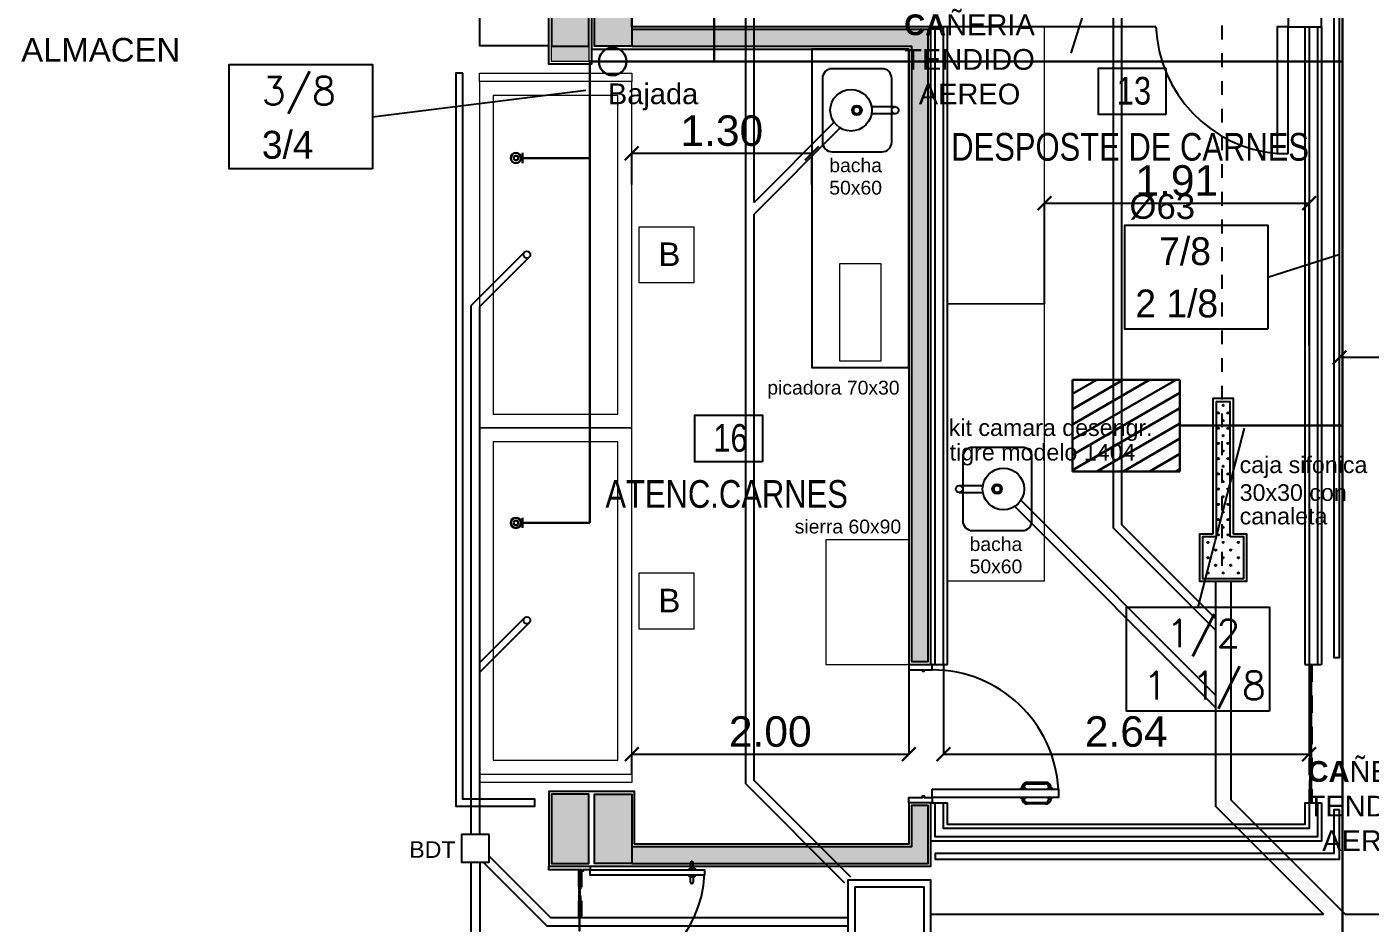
# Model space of a CAD drawing. Header units: inches. Extents: x -309 to 190, y -1585 to -1350.
# Drawn here: x -210.68 to -200.98, y -1413.97 to -1407.5 of the extents above; entities that cross this region are included whole.
import ezdxf
from ezdxf.enums import TextEntityAlignment as Align

# ---------------------------------------------------------------- set-up
doc = ezdxf.new("R2010")
doc.units = ezdxf.units.IN
doc.header["$MEASUREMENT"] = 0
doc.header["$PDMODE"] = 3
doc.linetypes.add('DASHED2', pattern=[0.375, 0.25, -0.125])
doc.linetypes.add('HIDDEN', pattern=[0.375, 0.25, -0.125])
doc.layers.get('0').update_dxf_attribs({"color": 9, "linetype": 'CONTINUOUS'})
doc.layers.get('DEFPOINTS').update_dxf_attribs({"color": 9, "linetype": 'CONTINUOUS'})
for name, color, linetype in [('10-TEXTO', 9, 'CONTINUOUS'), ('11-LOCALES', 9, 'CONTINUOUS'), ('Barral', 9, 'CONTINUOUS'), ('CARP', 9, 'CONTINUOUS'), ('CLOACA', 9, 'CONTINUOUS'), ('CLOACAS TEXTO', 9, 'CONTINUOUS'), ('color gris', 9, 'CONTINUOUS'), ('EQUIP', 9, 'CONTINUOUS'), ('estructura', 9, 'CONTINUOUS'), ('gondola hach', 9, 'CONTINUOUS'), ('IFA-MEDIA 02', 40, 'CONTINUOUS'), ('IFA-TEXTOS', 70, 'CONTINUOUS'), ('LADRILLO HUECO 12', 9, 'CONTINUOUS'), ('proyec', 9, 'HIDDEN'), ('proyeccion', 9, 'CONTINUOUS'), ('PU', 9, 'HIDDEN'), ('REVOQUE', 9, 'CONTINUOUS')]:
    doc.layers.add(name, color=color, linetype=linetype)
for name, color, linetype, lineweight in [('cota', 9, 'CONTINUOUS', 9), ('cotas', 9, 'CONTINUOUS', 15), ('IFA-MEDIA 01', 30, 'CONTINUOUS', 30), ('MURO 27', 9, 'CONTINUOUS', 9), ('None', 9, 'CONTINUOUS', 5), ('parasoles 1', 9, 'CONTINUOUS', 5)]:
    doc.layers.add(name, color=color, linetype=linetype, lineweight=lineweight)
doc.styles.add('ARIAL', font='arial.ttf', dxfattribs={"height": 0.225})
doc.styles.add('COTAS', font='arial.ttf')
doc.styles.add('ROMANS', font='arial.ttf')
doc.styles.get("Standard").update_dxf_attribs({"font": 'arial.ttf'})
doc.dimstyles.new('ploteo 100', dxfattribs={"dimscale": 0, "dimtxt": 0.22, "dimasz": 0.1, "dimexe": 0, "dimexo": 0, "dimgap": 0.05, "dimtad": 1, "dimzin": 0, "dimdsep": 46, "dimtxsty": 'COTAS', "dimblk1": 'ARCHTICK', "dimblk2": 'ARCHTICK', "dimsah": 1, "dimcen": 0.7, "dimclrd": 256, "dimclre": 256, "dimclrt": 256, "dimaunit": 1, "dimadec": 3, "dimazin": 0, "dimtfac": 1, "dimtmove": 2, "dimatfit": 3, "dimldrblk": 'ARCHTICK', "dimfxl": 1, "dimtolj": 1, "dimtzin": 0, "dimarcsym": 0})

# ---------------------------------------------------------------- blocks, each defined once
blk = doc.blocks.new('DS')
at = {"layer": 'CARP'}
for p, q in [((-0.9857, 0.008), (-0.8583, 0.008)), ((-1.0407, -0.04), (-1.0343, -0.0331)), ((-1.0343, -0.0331), (-1.0039, -0.0331)), ((-1.0321, -0.0318), (-1.0321, -0.0331)), ((-1.0055, -0.0318), (-1.0321, -0.0318)), ((-1.0259, -0.0318), (-1.0259, -0.0204)), ((-1.0103, -0.0318), (-1.0259, -0.0318)), ((-1.0103, -0.0236), (-1.0103, -0.0318)), ((-1.0055, -0.0318), (-1.0055, -0.0331)), ((-0.9975, -0.04), (-1.0039, -0.0331)), ((-0.8583, -0.003), (-0.9857, -0.003)), ((-0.8465, -0.04), (-0.8401, -0.0331)), ((-0.8097, -0.0331), (-0.8401, -0.0331)), ((-0.8385, -0.0318), (-0.8385, -0.0331)), ((-0.8385, -0.0318), (-0.8119, -0.0318)), ((-0.8337, -0.0236), (-0.8337, -0.0318)), ((-0.8337, -0.0318), (-0.8181, -0.0318)), ((-0.8181, -0.0318), (-0.8181, -0.0204)), ((-0.8119, -0.0318), (-0.8119, -0.0331)), ((-0.8033, -0.04), (-0.8097, -0.0331)), ((-1.0407, -0.1), (-1.0343, -0.1069)), ((-1.0343, -0.1069), (-1.0039, -0.1069)), ((-1.0321, -0.1082), (-1.0321, -0.1069)), ((-1.0055, -0.1082), (-1.0321, -0.1082)), ((-1.0259, -0.1082), (-1.0259, -0.1196)), ((-1.0103, -0.1082), (-1.0259, -0.1082)), ((-1.0103, -0.1164), (-1.0103, -0.1082)), ((-1.0055, -0.1082), (-1.0055, -0.1069)), ((-0.9975, -0.1), (-1.0039, -0.1069)), ((-0.8583, -0.137), (-0.9857, -0.137)), ((-0.9857, -0.148), (-0.8583, -0.148)), ((-0.8465, -0.1), (-0.8401, -0.1069)), ((-0.8097, -0.1069), (-0.8401, -0.1069)), ((-0.8385, -0.1082), (-0.8385, -0.1069)), ((-0.8385, -0.1082), (-0.8119, -0.1082)), ((-0.8337, -0.1164), (-0.8337, -0.1082)), ((-0.8337, -0.1082), (-0.8181, -0.1082)), ((-0.8181, -0.1082), (-0.8181, -0.1196)), ((-0.8119, -0.1082), (-0.8119, -0.1069)), ((-0.8033, -0.1), (-0.8097, -0.1069))]:
    blk.add_line(p, q, dxfattribs=at)
for points in [[(-0.01, 0), (0, 0), (0, -0.04), (-0.1, -0.04), (-0.1, -0.05), (-0.11, -0.05), (-0.11, -0.04), (-0.17, -0.04), (-0.17, 0), (-0.16, 0)], [(-0.01, -1), (0, -1), (0, -0.96), (-0.1, -0.96), (-0.1, -0.95), (-0.11, -0.95), (-0.11, -0.96), (-0.17, -0.96), (-0.17, -1), (-0.16, -1)]]:
    blk.add_lwpolyline(points, dxfattribs=at)
blk.add_lwpolyline([(-0.17, -0.1), (-1.08, -0.1), (-1.08, -0.04), (-0.17, -0.04)], close=True, dxfattribs=at)
for centre, radius, start, end in [((-0.9875, -0.0321), 0.0401, 87.29669, 163.02483), ((-0.8565, -0.0321), 0.0401, 16.97517, 92.70331), ((-0.9874, -0.026), 0.023, 85.65765, 174.02043), ((-0.8566, -0.026), 0.023, 5.97957, 94.34235), ((-0.1704, -0.049), 0.911, 183.2091, 270.02709), ((-0.9875, -0.1079), 0.0401, 196.97517, 272.70331), ((-0.9874, -0.114), 0.023, 185.97957, 274.34235), ((-0.8566, -0.114), 0.023, 265.65765, 354.02043), ((-0.8565, -0.1079), 0.0401, 267.29669, 343.02483)]:
    blk.add_arc(centre, radius, start, end, dxfattribs=at)
blk = doc.blocks.new('_ARCHTICK')
at = {"color": 0, "linetype": 'ByBlock', "const_width": 0.15}
blk.add_lwpolyline([(-0.5, -0.5), (0.5, 0.5)], dxfattribs=at)
blk = doc.blocks.new('*D24')
at = {"layer": 'cotas', "lineweight": -2, "transparency": 16777216}
for p, q in [((-201.2018, -1410.3782), (-201.2018, -1409.8847)), ((-199.3085, -1409.8847), (-201.2018, -1409.8847)), ((-199.3085, -1410.3782), (-199.3085, -1409.8847))]:
    blk.add_line(p, q, dxfattribs=at)
at = {"layer": 'DEFPOINTS', "color": 0, "transparency": 16777216}
for p in [(-201.2018, -1409.8847), (-201.2018, -1410.3782), (-199.3085, -1410.3782)]:
    blk.add_point(p, dxfattribs=at)
at = {"layer": 'cotas', "lineweight": -2, "transparency": 16777216, "xscale": 0.1, "yscale": 0.1, "zscale": 0.1, "rotation": 180}
blk.add_blockref('_ARCHTICK', (-201.2018, -1409.8847), dxfattribs=at)
at = {"layer": 'cotas', "lineweight": -2, "transparency": 16777216, "xscale": 0.1, "yscale": 0.1, "zscale": 0.1}
blk.add_blockref('_ARCHTICK', (-199.3085, -1409.8847), dxfattribs=at)
at = {"layer": 'cotas', "transparency": 16777216, "insert": (-200.2552, -1409.7224), "char_height": 0.22, "attachment_point": 5, "style": 'COTAS'}
blk.add_mtext('\\A1;1.89', dxfattribs=at)
blk = doc.blocks.new('NLOCAL')
blk.add_lwpolyline([(-0.304, 0), (0.304, 0), (0.304, 0.419), (-0.304, 0.419)], close=True)
at = {"style": 'ROMANS', "width": 0.8, "flags": 1}
blk.add_attdef('SECTOR', text='', height=0.25, dxfattribs=at).set_placement((-0.006, 0.634), align=Align.MIDDLE)
at = {"style": 'ROMANS', "width": 0.8}
for tag, p in [('NUMERO', (0.006, 0.206)), ('DENOMINACION', (0.018, -0.291))]:
    blk.add_attdef(tag, text='', height=0.25, dxfattribs=at).set_placement(p, align=Align.MIDDLE)
blk = doc.blocks.new('*D44')
at = {"layer": 'cotas', "lineweight": -2, "transparency": 16777216}
for p, q in [((-204.0618, -1412.1004), (-204.0618, -1412.749)), ((-201.4218, -1412.1004), (-201.4218, -1412.749)), ((-204.0618, -1412.749), (-201.4218, -1412.749))]:
    blk.add_line(p, q, dxfattribs=at)
at = {"layer": 'DEFPOINTS', "color": 0, "transparency": 16777216}
for p in [(-204.0618, -1412.1004), (-201.4218, -1412.1004), (-201.4218, -1412.749)]:
    blk.add_point(p, dxfattribs=at)
at = {"layer": 'cotas', "lineweight": -2, "transparency": 16777216, "xscale": 0.1, "yscale": 0.1, "zscale": 0.1, "rotation": 180}
blk.add_blockref('_ARCHTICK', (-204.0618, -1412.749), dxfattribs=at)
at = {"layer": 'cotas', "lineweight": -2, "transparency": 16777216, "xscale": 0.1, "yscale": 0.1, "zscale": 0.1}
blk.add_blockref('_ARCHTICK', (-201.4218, -1412.749), dxfattribs=at)
at = {"layer": 'cotas', "transparency": 16777216, "insert": (-202.7418, -1412.5867), "char_height": 0.22, "attachment_point": 5, "style": 'COTAS'}
blk.add_mtext('\\A1;2.64', dxfattribs=at)
blk = doc.blocks.new('*D45')
at = {"layer": 'cotas', "lineweight": -2, "transparency": 16777216}
for p, q in [((-204.3118, -1412.0804), (-204.3118, -1412.749)), ((-206.3118, -1412.8932), (-206.3118, -1412.749)), ((-206.3118, -1412.749), (-204.3118, -1412.749))]:
    blk.add_line(p, q, dxfattribs=at)
at = {"layer": 'DEFPOINTS', "color": 0, "transparency": 16777216}
for p in [(-204.3118, -1412.0804), (-204.3118, -1412.749), (-206.3118, -1412.8932)]:
    blk.add_point(p, dxfattribs=at)
at = {"layer": 'cotas', "lineweight": -2, "transparency": 16777216, "xscale": 0.1, "yscale": 0.1, "zscale": 0.1, "rotation": 180}
blk.add_blockref('_ARCHTICK', (-206.3118, -1412.749), dxfattribs=at)
at = {"layer": 'cotas', "lineweight": -2, "transparency": 16777216, "xscale": 0.1, "yscale": 0.1, "zscale": 0.1}
blk.add_blockref('_ARCHTICK', (-204.3118, -1412.749), dxfattribs=at)
at = {"layer": 'cotas', "transparency": 16777216, "insert": (-205.3118, -1412.5867), "char_height": 0.22, "attachment_point": 5, "style": 'COTAS'}
blk.add_mtext('\\A1;2.00', dxfattribs=at)
blk = doc.blocks.new('*D46')
at = {"layer": 'cotas', "lineweight": -2, "transparency": 16777216}
for p, q in [((-206.3118, -1408.637), (-206.3118, -1408.4112)), ((-205.0118, -1408.4112), (-206.3118, -1408.4112)), ((-205.0118, -1408.637), (-205.0118, -1408.4112))]:
    blk.add_line(p, q, dxfattribs=at)
at = {"layer": 'DEFPOINTS', "color": 0, "transparency": 16777216}
for p in [(-206.3118, -1408.4112), (-206.3118, -1408.637), (-205.0118, -1408.637)]:
    blk.add_point(p, dxfattribs=at)
at = {"layer": 'cotas', "lineweight": -2, "transparency": 16777216, "xscale": 0.1, "yscale": 0.1, "zscale": 0.1, "rotation": 180}
blk.add_blockref('_ARCHTICK', (-206.3118, -1408.4112), dxfattribs=at)
at = {"layer": 'cotas', "lineweight": -2, "transparency": 16777216, "xscale": 0.1, "yscale": 0.1, "zscale": 0.1}
blk.add_blockref('_ARCHTICK', (-205.0118, -1408.4112), dxfattribs=at)
at = {"layer": 'cotas', "transparency": 16777216, "insert": (-205.6618, -1408.2488), "char_height": 0.22, "attachment_point": 5, "style": 'COTAS'}
blk.add_mtext('\\A1;1.30', dxfattribs=at)
blk = doc.blocks.new('*D47')
at = {"layer": 'cotas', "lineweight": -2, "transparency": 16777216}
for p, q in [((-203.3318, -1409.4982), (-203.3318, -1408.7709)), ((-203.3318, -1408.7709), (-201.4218, -1408.7709)), ((-201.4218, -1409.7993), (-201.4218, -1408.7709))]:
    blk.add_line(p, q, dxfattribs=at)
at = {"layer": 'DEFPOINTS', "color": 0, "transparency": 16777216}
for p in [(-201.4218, -1408.7709), (-203.3318, -1409.4982), (-201.4218, -1409.7993)]:
    blk.add_point(p, dxfattribs=at)
at = {"layer": 'cotas', "lineweight": -2, "transparency": 16777216, "xscale": 0.1, "yscale": 0.1, "zscale": 0.1, "rotation": 180}
blk.add_blockref('_ARCHTICK', (-203.3318, -1408.7709), dxfattribs=at)
at = {"layer": 'cotas', "lineweight": -2, "transparency": 16777216, "xscale": 0.1, "yscale": 0.1, "zscale": 0.1}
blk.add_blockref('_ARCHTICK', (-201.4218, -1408.7709), dxfattribs=at)
at = {"layer": 'cotas', "transparency": 16777216, "insert": (-202.3768, -1408.6085), "char_height": 0.22, "attachment_point": 5, "style": 'COTAS'}
blk.add_mtext('\\A1;1.91', dxfattribs=at)
blk = doc.blocks.new('EE')
blk.add_line((0.064, -0.05), (0.064, 0.05))
for radius in [0.0504, 0.0225]:
    blk.add_circle((0, 0), radius)

msp = doc.modelspace()

# ---------------------------------------------------------------- hatches: boundary and pattern name
at = {"layer": 'color gris'}
h = msp.add_hatch(color=256, dxfattribs=at)
h.paths.add_polyline_path([(-234.3518, -1419.3882), (-234.6018, -1419.3882), (-234.6018, -1419.1182), (-234.1018, -1419.1182), (-234.1018, -1419.3882)])
h.paths.add_polyline_path([(-234.6018, -1413.2882), (-234.6018, -1413.0382), (-234.3318, -1413.0382), (-234.3318, -1413.5382), (-234.6018, -1413.5382)])
h.paths.add_polyline_path([(-234.6018, -1407.3882), (-234.6018, -1407.1382), (-234.3318, -1407.1382), (-234.3318, -1407.6382), (-234.6018, -1407.6382)])
h.paths.add_polyline_path([(-234.6018, -1401.4882), (-234.6018, -1401.2382), (-234.3318, -1401.2382), (-234.3318, -1401.7382), (-234.6018, -1401.7382)])
h.paths.add_polyline_path([(-234.6018, -1395.5882), (-234.6018, -1395.3382), (-234.3318, -1395.3382), (-234.3318, -1395.8382), (-234.6018, -1395.8382)])
h.paths.add_polyline_path([(-234.6018, -1389.6882), (-234.6018, -1389.4382), (-234.3318, -1389.4382), (-234.3318, -1389.9382), (-234.6018, -1389.9382)])
h.paths.add_polyline_path([(-234.3518, -1379.1082), (-234.6018, -1379.1082), (-234.6018, -1379.3782), (-234.0419, -1379.3782), (-234.0419, -1379.1082)])
h.paths.add_polyline_path([(-234.6018, -1383.7882), (-234.6018, -1383.5382), (-234.3318, -1383.5382), (-234.3318, -1384.0382), (-234.6018, -1384.0382)])
h.paths.add_polyline_path([(-199.2985, -1406.2982), (-199.2985, -1406.0482), (-199.0285, -1406.0482), (-199.0285, -1406.5482), (-199.2985, -1406.5482)])
h.paths.add_polyline_path([(-181.3218, -1419.1182), (-181.0518, -1419.1182), (-181.0518, -1419.3882), (-181.3218, -1419.3882)])
h.paths.add_polyline_path([(-206.6218, -1375.5582), (-206.6218, -1375.3082), (-206.8918, -1375.3082), (-206.8918, -1375.9682), (-206.6218, -1375.9682)])
h.paths.add_polyline_path([(-191.7851, -1379.3584), (-192.2851, -1379.3584), (-192.2851, -1379.1382), (-192.2261, -1378.943), (-191.707, -1379.0999)])
h.paths.add_polyline_path([(-184.2118, -1381.3667), (-184.5775, -1381.2561), (-184.6557, -1381.5145), (-184.4818, -1381.5671), (-184.4818, -1381.8667), (-184.2118, -1381.8667)])
h.paths.add_polyline_path([(-184.7118, -1395.5882), (-184.7118, -1395.4882), (-184.2118, -1395.4882), (-184.2118, -1395.6882), (-184.7118, -1395.6882)])
h.paths.add_polyline_path([(-184.7118, -1389.6882), (-184.7118, -1389.5882), (-184.2118, -1389.5882), (-184.2118, -1389.7882), (-184.7118, -1389.7882)])
h.paths.add_polyline_path([(-184.7118, -1383.7882), (-184.7118, -1383.6882), (-184.2118, -1383.6882), (-184.2118, -1383.8882), (-184.7118, -1383.8882)])
h.paths.add_polyline_path([(-203.9892, -1375.3855), (-204.2285, -1375.3131), (-204.3067, -1375.5715), (-203.8281, -1375.7163), (-203.7499, -1375.4578)])
h.paths.add_polyline_path([(-206.5818, -1395.5882), (-206.5818, -1395.4882), (-206.0818, -1395.4882), (-206.0818, -1395.6882), (-206.5818, -1395.6882)])
h.paths.add_polyline_path([(-184.2118, -1410.4082), (-184.2118, -1410.6582), (-184.4818, -1410.6582), (-184.4818, -1410.1582), (-184.2118, -1410.1582)])
h.paths.add_polyline_path([(-191.7652, -1410.3882), (-192.0152, -1410.3882), (-192.0152, -1410.6582), (-191.5152, -1410.6582), (-191.5152, -1410.3882)])
h.paths.add_polyline_path([(-199.0485, -1410.3882), (-199.2985, -1410.3882), (-199.2985, -1410.6582), (-198.7985, -1410.6582), (-198.7985, -1410.3882)])
h.paths.add_polyline_path([(-184.4818, -1401.4882), (-184.4818, -1401.2382), (-184.2118, -1401.2382), (-184.2118, -1401.7382), (-184.4818, -1401.7382)])
h.paths.add_polyline_path([(-191.7652, -1401.2382), (-192.0152, -1401.2382), (-192.0152, -1401.5082), (-191.5152, -1401.5082), (-191.5152, -1401.2382)])
h.paths.add_polyline_path([(-199.0485, -1401.2382), (-199.2985, -1401.2382), (-199.2985, -1401.5082), (-198.7985, -1401.5082), (-198.7985, -1401.2382)])
h.paths.add_polyline_path([(-191.7652, -1419.1182), (-192.0152, -1419.1182), (-192.0152, -1419.3882), (-191.5152, -1419.3882), (-191.5152, -1419.1182)])
h.paths.add_polyline_path([(-199.0485, -1419.1182), (-199.2985, -1419.1182), (-199.2985, -1419.3882), (-198.7985, -1419.3882), (-198.7985, -1419.1182)])
h.paths.add_polyline_path([(-184.2118, -1419.3882), (-184.2118, -1419.1182), (-184.7118, -1419.1182), (-184.7118, -1419.3882)])
h.paths.add_polyline_path([(-206.3318, -1419.1182), (-206.5818, -1419.1182), (-206.5818, -1419.3882), (-206.0818, -1419.3882), (-206.0818, -1419.1182)])
h.paths.add_polyline_path([(-206.8718, -1419.1182), (-207.1218, -1419.1182), (-207.1218, -1419.3882), (-206.6218, -1419.3882), (-206.6218, -1419.1182)])
h.paths.add_polyline_path([(-206.5818, -1379.2382), (-206.5818, -1379.1382), (-206.0818, -1379.1382), (-206.0818, -1379.3382), (-206.5818, -1379.3382)])
h.paths.add_polyline_path([(-206.5818, -1413.2882), (-206.5818, -1413.0382), (-206.3118, -1413.0382), (-206.3118, -1413.5382), (-206.5818, -1413.5382)])
h.paths.add_polyline_path([(-206.6218, -1413.2882), (-206.6218, -1413.0382), (-206.8918, -1413.0382), (-206.8918, -1413.5382), (-206.6218, -1413.5382)])
h.paths.add_polyline_path([(-206.5818, -1407.3882), (-206.5818, -1407.1382), (-206.3118, -1407.1382), (-206.3118, -1407.6382), (-206.5818, -1407.6382)])
h.paths.add_polyline_path([(-206.6218, -1407.3882), (-206.6218, -1407.1382), (-206.8918, -1407.1382), (-206.8918, -1407.6382), (-206.6218, -1407.6382)])
h.paths.add_polyline_path([(-206.5818, -1401.4882), (-206.5818, -1401.2382), (-206.3118, -1401.2382), (-206.3118, -1401.7382), (-206.5818, -1401.7382)])
h.paths.add_polyline_path([(-206.6218, -1401.4882), (-206.6218, -1401.2382), (-206.8918, -1401.2382), (-206.8918, -1401.7382), (-206.6218, -1401.7382)])
h.paths.add_polyline_path([(-206.6218, -1395.5882), (-206.6218, -1395.3382), (-206.8918, -1395.3382), (-206.8918, -1395.8382), (-206.6218, -1395.8382)])
h.paths.add_polyline_path([(-206.5818, -1389.6882), (-206.5818, -1389.5882), (-206.0818, -1389.5882), (-206.0818, -1389.7882), (-206.5818, -1389.7882)])
h.paths.add_polyline_path([(-206.6218, -1389.6882), (-206.6218, -1389.4382), (-206.8918, -1389.4382), (-206.8918, -1389.9382), (-206.6218, -1389.9382)])
h.paths.add_polyline_path([(-211.4118, -1375.6182), (-211.4118, -1375.3082), (-211.6818, -1375.3082), (-211.6818, -1375.9682), (-211.4118, -1375.9682)])
h.paths.add_polyline_path([(-206.5818, -1383.7882), (-206.5818, -1383.6882), (-206.0818, -1383.6882), (-206.0818, -1383.8882), (-206.5818, -1383.8882)])
h.paths.add_polyline_path([(-206.6218, -1383.7882), (-206.6218, -1383.5382), (-206.8918, -1383.5382), (-206.8918, -1384.0382), (-206.6218, -1384.0382)])
h.paths.add_polyline_path([(-206.6218, -1379.2382), (-206.6218, -1378.9882), (-206.8918, -1378.9882), (-206.8918, -1379.4882), (-206.6218, -1379.4882)])
at = {"layer": 'IFA-MEDIA 01'}
h = msp.add_hatch(dxfattribs=at)
h.set_pattern_fill('LINE', color=256, scale=0.03, angle=-1050, style=0)
h.set_pattern_definition([(30, (-272.62558, -1479.41799), (-0.047625, 0.08248892), [])])
h.paths.add_polyline_path([(-203.1293, -1410.0469), (-202.3543, -1410.0469), (-202.3543, -1410.7069), (-203.1293, -1410.7069)])
at = {"layer": 'LADRILLO HUECO 12'}
h = msp.add_hatch(color=256, dxfattribs=at)
h.paths.add_polyline_path([(-204.1718, -1407.5182), (-206.3118, -1407.5182), (-206.3118, -1407.6382), (-204.2918, -1407.6382), (-204.2918, -1412.0804), (-204.1718, -1412.0804)])
h.paths.add_polyline_path([(-204.1718, -1413.1204), (-204.2918, -1413.1204), (-204.2918, -1413.4182), (-206.3118, -1413.4182), (-206.3118, -1413.5382), (-205.8873, -1413.5382), (-205.8873, -1413.5319, -1), (-205.8677, -1413.5319), (-205.8677, -1413.5382), (-204.1718, -1413.5382)])
at = {"layer": 'MURO 27'}
h = msp.add_hatch(color=256, dxfattribs=at)
h.paths.add_polyline_path([(-206.8918, -1375.3082), (-211.4118, -1375.3082), (-211.4118, -1375.5782), (-208.6918, -1375.5782), (-208.6918, -1379.1682), (-208.4218, -1379.1682), (-208.4218, -1375.5782), (-206.8918, -1375.5782)])
h.paths.add_polyline_path([(-204.0482, -1375.6497), (-204.3067, -1375.5715), (-204.5294, -1376.3082), (-206.1218, -1376.3082), (-206.1218, -1375.3082), (-206.6218, -1375.3082), (-206.6218, -1375.5782), (-206.3918, -1375.5782), (-206.3918, -1376.3082), (-206.6218, -1376.3082), (-206.6218, -1375.9682), (-206.8918, -1375.9682), (-206.8918, -1378.8982), (-207.5818, -1378.8982), (-207.5818, -1379.1682), (-206.8918, -1379.1682), (-206.8918, -1378.9882), (-206.6218, -1378.9882), (-206.6218, -1376.5782), (-204.329, -1376.5782)])
h.paths.add_polyline_path([(-203.7499, -1375.4578), (-203.8281, -1375.7163), (-192.2851, -1379.2072), (-192.2851, -1379.1382), (-192.2261, -1378.943)])
h.paths.add_polyline_path([(-191.707, -1379.0999), (-191.7851, -1379.3584), (-184.6557, -1381.5145), (-184.5775, -1381.2561)])
h.paths.add_polyline_path([(-184.2118, -1381.8667), (-184.4818, -1381.8667), (-184.4818, -1383.6882), (-184.2118, -1383.6882)])
h.paths.add_polyline_path([(-184.2118, -1383.8882), (-184.4818, -1383.8882), (-184.4818, -1389.5882), (-184.2118, -1389.5882)])
h.paths.add_polyline_path([(-184.2118, -1389.7882), (-184.4818, -1389.7882), (-184.4818, -1395.4882), (-184.2118, -1395.4882)])
h.paths.add_polyline_path([(-184.2118, -1395.6882), (-184.4818, -1395.6882), (-184.4818, -1398.7382), (-184.2118, -1398.7382)])
h.paths.add_polyline_path([(-184.2118, -1399.9782), (-184.4818, -1399.9782), (-184.4818, -1401.2382), (-184.2118, -1401.2382)])
h.paths.add_polyline_path([(-184.2118, -1413.5382), (-184.4818, -1413.5382), (-184.4818, -1419.1182), (-184.2118, -1419.1182)])
h.paths.add_polyline_path([(-184.2118, -1410.6582), (-184.4818, -1410.6582), (-184.4818, -1410.8982), (-184.2118, -1410.8982)])
h.paths.add_polyline_path([(-199.2985, -1419.1182), (-206.0818, -1419.1182), (-206.0818, -1419.3882), (-199.2985, -1419.3882)])
h.paths.add_polyline_path([(-207.1218, -1419.1182), (-234.1018, -1419.1182), (-234.1018, -1419.3882), (-207.1218, -1419.3882)])
h.paths.add_polyline_path([(-192.0152, -1419.1182), (-198.7985, -1419.1182), (-198.7985, -1419.3882), (-192.0152, -1419.3882)])
h.paths.add_polyline_path([(-184.7118, -1419.1182), (-191.5152, -1419.1182), (-191.5152, -1419.3882), (-184.7118, -1419.3882)])
h.paths.add_polyline_path([(-234.3318, -1413.5382), (-234.6018, -1413.5382), (-234.6018, -1419.1182), (-234.3318, -1419.1182)])
h.paths.add_polyline_path([(-234.3318, -1407.6382), (-234.6018, -1407.6382), (-234.6018, -1413.0382), (-234.3318, -1413.0382)])
h.paths.add_polyline_path([(-234.3318, -1401.7382), (-234.6018, -1401.7382), (-234.6018, -1407.1382), (-234.3318, -1407.1382)])
h.paths.add_polyline_path([(-234.3318, -1398.0282), (-234.6018, -1398.0282), (-234.6018, -1401.2382), (-234.3318, -1401.2382)])
h.paths.add_polyline_path([(-234.3318, -1384.0382), (-234.6018, -1384.0382), (-234.6018, -1389.4382), (-234.3318, -1389.4382)])
h.paths.add_polyline_path([(-234.3318, -1389.9382), (-234.6018, -1389.9382), (-234.6018, -1395.3382), (-234.3318, -1395.3382)])
h.paths.add_polyline_path([(-234.3318, -1379.3782), (-234.6018, -1379.3782), (-234.6018, -1382.0482), (-234.3318, -1382.0482)])
h.paths.add_polyline_path([(-234.3318, -1382.5882), (-234.6018, -1382.5882), (-234.6018, -1383.5382), (-234.3318, -1383.5382)])
h.paths.add_polyline_path([(-206.6218, -1389.9382), (-206.8918, -1389.9382), (-206.8918, -1395.3382), (-206.6218, -1395.3382)])
h.paths.add_polyline_path([(-206.6218, -1384.0382), (-206.8918, -1384.0382), (-206.8918, -1389.4382), (-206.6218, -1389.4382)])
h.paths.add_polyline_path([(-206.6218, -1379.4882), (-206.8918, -1379.4882), (-206.8918, -1383.5382), (-206.6218, -1383.5382)])
h.paths.add_polyline_path([(-206.6218, -1398.0282), (-206.8918, -1398.0282), (-206.8918, -1401.2382), (-206.6218, -1401.2382)])
h.paths.add_polyline_path([(-206.6218, -1401.7382), (-206.8918, -1401.7382), (-206.8918, -1407.1382), (-206.6218, -1407.1382)])
h.paths.add_polyline_path([(-206.6218, -1407.6382), (-206.8918, -1407.6382), (-206.8918, -1407.7482), (-206.6218, -1407.7482)])

# ---------------------------------------------------------------- linework, layer by layer
for points in [[(-202.5268, -1407.4982), (-206.3118, -1407.4982), (-206.3118, -1404.1182), (-201.3318, -1404.1182), (-201.3318, -1404.8782)], [(-201.5718, -1407.4982), (-201.3318, -1407.4982), (-201.3318, -1405.7782)], [(-201.5718, -1407.3782), (-201.5718, -1407.4982)], [(-204.1518, -1412.1004), (-204.1518, -1407.4982)], [(-204.1218, -1412.1004), (-204.1218, -1407.4982)], [(-204.0618, -1412.1004), (-204.0618, -1407.4982)], [(-204.0318, -1412.1004), (-204.0318, -1407.4982)], [(-201.4518, -1407.4982), (-201.4518, -1412.1004)], [(-201.4218, -1407.4982), (-201.4218, -1412.1004)], [(-201.3618, -1407.4982), (-201.3618, -1412.1004)], [(-201.3318, -1407.4982), (-201.3318, -1412.1004)], [(-204.1568, -1412.1004), (-204.0318, -1412.1004)], [(-201.4518, -1412.1004), (-201.3318, -1412.1004)], [(-204.1518, -1413.1004), (-204.0318, -1413.1004)], [(-201.3318, -1413.1004), (-201.3318, -1413.3757), (-204.1518, -1413.3757), (-204.1518, -1413.1004)], [(-201.3618, -1413.1004), (-201.3618, -1413.3457), (-204.1218, -1413.3457), (-204.1218, -1413.1004)], [(-201.4218, -1413.1004), (-201.4218, -1413.2857), (-204.0618, -1413.2857), (-204.0618, -1413.1004)], [(-201.4518, -1413.1004), (-201.4518, -1413.2557), (-204.0318, -1413.2557), (-204.0318, -1413.1004)], [(-201.4518, -1413.1004), (-201.3318, -1413.1004)]]:
    msp.add_lwpolyline(points)
msp.add_lwpolyline([(-204.3118, -1407.6582), (-205.0118, -1407.6582), (-205.0118, -1409.9583), (-204.3118, -1409.9583)], close=True)
for points in [[(-204.4351, -1407.8701, 0.414214), (-204.5051, -1407.8001), (-204.8651, -1407.8001, 0.414214), (-204.9351, -1407.8701), (-204.9351, -1408.3301, 0.414214), (-204.8651, -1408.4001), (-204.5051, -1408.4001, 0.414214), (-204.4351, -1408.3301)], [(-204.6867, -1408.0651, -1), (-204.6867, -1408.1351, -1)], [(-204.6867, -1408.0751, -1), (-204.6867, -1408.1251, -1)], [(-203.4221, -1410.6045, 0.414214), (-203.4921, -1410.5345), (-203.8521, -1410.5345, 0.414214), (-203.9221, -1410.6045), (-203.9221, -1411.0645, 0.414214), (-203.8521, -1411.1345), (-203.4921, -1411.1345, 0.414214), (-203.4221, -1411.0645)], [(-203.6737, -1410.7995, -1), (-203.6737, -1410.8695, -1)], [(-203.6737, -1410.8095, -1), (-203.6737, -1410.8595, -1)]]:
    msp.add_lwpolyline(points, format="xyb", close=True)
at = {"elevation": 0, "flags": 128}
for points in [[(-204.6867, -1408.1351, -1), (-204.6867, -1408.0651, -1)], [(-204.6867, -1408.0751, 1), (-204.6867, -1408.1251, 1)], [(-203.6737, -1410.8695, -1), (-203.6737, -1410.7995, -1)], [(-203.6737, -1410.8095, 1), (-203.6737, -1410.8595, 1)]]:
    msp.add_lwpolyline(points, format="xyb", close=True, dxfattribs=at)
at = {"layer": 'Barral'}
for points in [[(-201.2018, -1405.8282), (-201.2418, -1405.8282), (-201.2418, -1412.0504), (-201.2018, -1412.0504)], [(-201.5718, -1408.4132), (-201.5718, -1407.4982), (-201.6518, -1407.4982), (-201.6518, -1408.4132)], [(-207.5318, -1407.8332), (-207.5818, -1407.8332), (-207.5818, -1413.1232), (-207.0118, -1413.1232), (-207.0118, -1413.0732), (-207.5318, -1413.0732)], [(-201.2018, -1413.1504), (-201.2418, -1413.1504), (-201.2418, -1413.4657), (-204.1218, -1413.4657), (-204.1218, -1413.5057), (-201.2018, -1413.5057)]]:
    msp.add_lwpolyline(points, close=True, dxfattribs=at)
at = {"layer": 'CARP'}
for p, q in [((-205.9033, -1413.5832), (-205.8953, -1413.5745)), ((-205.8572, -1413.5745), (-205.8953, -1413.5745)), ((-205.8933, -1413.5728), (-205.8933, -1413.5745)), ((-205.8933, -1413.5728), (-205.8599, -1413.5728)), ((-205.8873, -1413.5319), (-205.8873, -1413.5719)), ((-205.8873, -1413.5626), (-205.8873, -1413.5728)), ((-205.8873, -1413.5728), (-205.8677, -1413.5728)), ((-205.8677, -1413.5719), (-205.8677, -1413.5319)), ((-205.8677, -1413.5728), (-205.8677, -1413.5586)), ((-205.8599, -1413.5728), (-205.8599, -1413.5745)), ((-205.8492, -1413.5832), (-205.8572, -1413.5745)), ((-205.8492, -1413.5832), (-205.9033, -1413.5832)), ((-205.8492, -1413.6232), (-205.9033, -1413.6232)), ((-205.9033, -1413.6232), (-205.8953, -1413.6319)), ((-205.8572, -1413.6319), (-205.8953, -1413.6319)), ((-205.8933, -1413.6335), (-205.8933, -1413.6319)), ((-205.8933, -1413.6335), (-205.8599, -1413.6335)), ((-205.8873, -1413.6735), (-205.8873, -1413.6335)), ((-205.8873, -1413.6335), (-205.8677, -1413.6335)), ((-205.8677, -1413.6335), (-205.8677, -1413.6735)), ((-205.8599, -1413.6335), (-205.8599, -1413.6319)), ((-205.8492, -1413.6232), (-205.8572, -1413.6319))]:
    msp.add_line(p, q, dxfattribs=at)
for points in [[(-201.4121, -1412.1004), (-201.4171, -1412.1004), (-201.4171, -1412.1882), (-201.4121, -1412.1882)], [(-201.4071, -1412.1882), (-201.4121, -1412.1882), (-201.4121, -1412.1004), (-201.4071, -1412.1004)], [(-201.4121, -1412.1382), (-201.4171, -1412.1382), (-201.4171, -1412.2882), (-201.4121, -1412.2882)], [(-201.4071, -1412.2882), (-201.4121, -1412.2882), (-201.4121, -1412.1382), (-201.4071, -1412.1382)], [(-201.4071, -1412.2882), (-201.4121, -1412.2882), (-201.4121, -1412.1382), (-201.4071, -1412.1382)], [(-201.4121, -1412.2382), (-201.4171, -1412.2382), (-201.4171, -1412.3882), (-201.4121, -1412.3882)], [(-201.4071, -1412.3882), (-201.4121, -1412.3882), (-201.4121, -1412.2382), (-201.4071, -1412.2382)], [(-201.4121, -1412.4882), (-201.4171, -1412.4882), (-201.4171, -1412.3382), (-201.4121, -1412.3382)], [(-201.4071, -1412.4882), (-201.4121, -1412.4882), (-201.4121, -1412.3382), (-201.4071, -1412.3382)], [(-201.4121, -1412.5882), (-201.4171, -1412.5882), (-201.4171, -1412.4382), (-201.4121, -1412.4382)], [(-201.4071, -1412.5882), (-201.4121, -1412.5882), (-201.4121, -1412.4382), (-201.4071, -1412.4382)], [(-201.4121, -1412.5382), (-201.4171, -1412.5382), (-201.4171, -1412.6882), (-201.4121, -1412.6882)], [(-201.4071, -1412.6882), (-201.4121, -1412.6882), (-201.4121, -1412.5382), (-201.4071, -1412.5382)], [(-201.4121, -1412.6382), (-201.4171, -1412.6382), (-201.4171, -1412.7882), (-201.4121, -1412.7882)], [(-201.4071, -1412.7882), (-201.4121, -1412.7882), (-201.4121, -1412.6382), (-201.4071, -1412.6382)], [(-201.4071, -1412.7882), (-201.4121, -1412.7882), (-201.4121, -1412.6382), (-201.4071, -1412.6382)], [(-201.4121, -1412.7382), (-201.4171, -1412.7382), (-201.4171, -1412.8882), (-201.4121, -1412.8882)], [(-201.4071, -1412.8882), (-201.4121, -1412.8882), (-201.4121, -1412.7382), (-201.4071, -1412.7382)], [(-201.4121, -1412.8382), (-201.4171, -1412.8382), (-201.4171, -1412.9882), (-201.4121, -1412.9882)], [(-201.4071, -1412.9882), (-201.4121, -1412.9882), (-201.4121, -1412.8382), (-201.4071, -1412.8382)], [(-201.4121, -1413.0882), (-201.4171, -1413.0882), (-201.4171, -1412.9382), (-201.4121, -1412.9382)], [(-201.4071, -1413.0882), (-201.4121, -1413.0882), (-201.4121, -1412.9382), (-201.4071, -1412.9382)], [(-201.4071, -1413.0882), (-201.4121, -1413.0882), (-201.4121, -1412.9382), (-201.4071, -1412.9382)], [(-201.4121, -1413.0382), (-201.4171, -1413.0382), (-201.4171, -1413.1004), (-201.4121, -1413.1004)], [(-206.6861, -1413.821), (-206.6911, -1413.821), (-206.6911, -1413.671), (-206.6861, -1413.671)], [(-206.6811, -1413.721), (-206.6861, -1413.721), (-206.6861, -1413.5832), (-206.6811, -1413.5832)], [(-206.6118, -1413.5832), (-205.7874, -1413.5832), (-205.7874, -1413.6232), (-206.6118, -1413.6232)], [(-206.6811, -1413.921), (-206.6861, -1413.921), (-206.6861, -1413.771), (-206.6811, -1413.771)], [(-206.6861, -1413.871), (-206.6911, -1413.871), (-206.6911, -1414.021), (-206.6861, -1414.021)]]:
    msp.add_lwpolyline(points, close=True, dxfattribs=at)
msp.add_lwpolyline([(-206.6218, -1413.5582), (-206.6118, -1413.5582), (-206.6118, -1413.5832), (-206.6618, -1413.5832), (-206.6618, -1413.5932), (-206.6718, -1413.5932), (-206.6718, -1413.5832), (-206.9118, -1413.5832), (-206.9118, -1413.5582), (-206.9068, -1413.5582)], dxfattribs=at)
for centre, radius, start, end in [((-205.8775, -1413.5319), 0.00979, 0, 180), ((-206.6118, -1413.5832), 0.825, 270, 357.85576), ((-205.8775, -1413.6735), 0.00979, 180, 0)]:
    msp.add_arc(centre, radius, start, end, dxfattribs=at)
at = {"layer": 'CLOACA'}
for p, q in [((-207.087, -1409.1255), (-207.4738, -1409.5123)), ((-207.0516, -1409.1608), (-207.4108, -1409.52)), ((-207.087, -1411.7647), (-207.4108, -1412.0885)), ((-207.0516, -1411.8), (-207.4108, -1412.1592))]:
    msp.add_line(p, q, dxfattribs=at)
for points in [[(-205.429, -1408.7649), (-205.429, -1403.3564), (-205.6118, -1403.1735)], [(-204.7731, -1413.6794), (-205.489, -1412.9635), (-205.489, -1403.3812), (-205.6578, -1403.2124)], [(-202.0968, -1411.8542), (-202.834, -1411.1171), (-202.834, -1407.4385), (-204.3643, -1405.9082)], [(-202.0968, -1411.7694), (-202.774, -1411.0923), (-202.774, -1407.4136), (-204.3218, -1405.8657)], [(-204.4101, -1408.0751), (-204.5807, -1408.0751)], [(-204.4101, -1408.1251), (-204.5807, -1408.1251)], [(-204.851, -1408.1869), (-205.429, -1408.7649)], [(-204.8071, -1408.2279), (-205.429, -1408.8498)], [(-204.7306, -1413.637), (-205.429, -1412.9386), (-205.429, -1408.8498)], [(-207.4738, -1409.5123), (-207.4738, -1413.3282)], [(-207.4108, -1409.52), (-207.4108, -1413.3282)], [(-201.9668, -1411.1604), (-201.9668, -1410.1804), (-202.1168, -1410.1804), (-202.1168, -1411.1604)], [(-201.9918, -1411.1804), (-201.9918, -1410.2054), (-202.0918, -1410.2054), (-202.0918, -1411.1804)], [(-203.9471, -1410.8095), (-203.7765, -1410.8095)], [(-203.9471, -1410.8595), (-203.7765, -1410.8595)], [(-203.5026, -1410.9159), (-202.0968, -1412.3217)], [(-203.5472, -1410.9605), (-202.0968, -1412.4108)], [(-202.1168, -1411.1604), (-202.2118, -1411.1604), (-202.2118, -1411.5004), (-201.8718, -1411.5004), (-201.8718, -1411.1604), (-201.9668, -1411.1604)], [(-202.0918, -1411.1804), (-202.1918, -1411.1804), (-202.1918, -1411.4804), (-201.8918, -1411.4804), (-201.8918, -1411.1804), (-201.9918, -1411.1804)], [(-202.0968, -1411.5004), (-202.0968, -1413.1232), (-201.3169, -1413.9032)], [(-201.9868, -1411.5004), (-201.9868, -1413.0776), (-201.1613, -1413.9032)], [(-207.4729, -1413.5282), (-207.4729, -1415.9832)], [(-207.4099, -1413.5282), (-207.4099, -1415.9755)], [(-207.3843, -1413.5282), (-206.9243, -1413.9882), (-204.7518, -1413.9882)], [(-207.3418, -1413.4858), (-206.8995, -1413.9282), (-204.7518, -1413.9282)], [(-204.1518, -1413.9032), (-201.3169, -1413.9032)], [(-201.1613, -1413.9032), (-193.0238, -1413.9032)]]:
    msp.add_lwpolyline(points, dxfattribs=at)
for points in [[(-207.3418, -1413.3282), (-207.5418, -1413.3282), (-207.5418, -1413.5282), (-207.3418, -1413.5282)], [(-204.7518, -1414.2582), (-204.1518, -1414.2582), (-204.1518, -1413.6582), (-204.7518, -1413.6582)], [(-204.7018, -1414.2082), (-204.2018, -1414.2082), (-204.2018, -1413.7082), (-204.7018, -1413.7082)]]:
    msp.add_lwpolyline(points, close=True, dxfattribs=at)
for centre, radius in [((-204.7286, -1408.1001), 0.15), ((-204.4101, -1408.1001), 0.025), ((-207.0693, -1409.1432), 0.025), ((-207.0693, -1409.1432), 0.025), ((-202.0768, -1410.2854), 0.00496), ((-202.0768, -1410.2854), 0.00496), ((-202.0418, -1410.2304), 0.00496), ((-202.0418, -1410.2304), 0.00496), ((-202.0068, -1410.2854), 0.00496), ((-202.0068, -1410.2854), 0.00496), ((-202.0418, -1410.3404), 0.00496), ((-202.0418, -1410.3404), 0.00496), ((-202.0768, -1410.3954), 0.00496), ((-202.0768, -1410.3954), 0.00496), ((-202.0418, -1410.4504), 0.00496), ((-202.0418, -1410.4504), 0.00496), ((-202.0068, -1410.3954), 0.00496), ((-202.0068, -1410.3954), 0.00496), ((-202.0768, -1410.5054), 0.00496), ((-202.0768, -1410.5054), 0.00496), ((-202.0418, -1410.5604), 0.00496), ((-202.0418, -1410.5604), 0.00496), ((-202.0068, -1410.5054), 0.00496), ((-202.0068, -1410.5054), 0.00496), ((-202.0768, -1410.6154), 0.00496), ((-202.0768, -1410.6154), 0.00496), ((-202.0418, -1410.6704), 0.00496), ((-202.0418, -1410.6704), 0.00496), ((-202.0068, -1410.6154), 0.00496), ((-202.0068, -1410.6154), 0.00496), ((-203.6286, -1410.8345), 0.15), ((-202.0768, -1410.7254), 0.00496), ((-202.0768, -1410.7254), 0.00496), ((-202.0068, -1410.7254), 0.00496), ((-202.0068, -1410.7254), 0.00496), ((-203.9471, -1410.8345), 0.025), ((-202.0768, -1410.8354), 0.00496), ((-202.0768, -1410.8354), 0.00496), ((-202.0418, -1410.7804), 0.00496), ((-202.0418, -1410.7804), 0.00496), ((-202.0068, -1410.8354), 0.00496), ((-202.0068, -1410.8354), 0.00496), ((-202.0768, -1410.9454), 0.00496), ((-202.0768, -1410.9454), 0.00496), ((-202.0418, -1410.8904), 0.00496), ((-202.0418, -1410.8904), 0.00496), ((-202.0068, -1410.9454), 0.00496), ((-202.0068, -1410.9454), 0.00496), ((-202.0768, -1411.0554), 0.00496), ((-202.0768, -1411.0554), 0.00496), ((-202.0418, -1411.0004), 0.00496), ((-202.0418, -1411.0004), 0.00496), ((-202.0068, -1411.0554), 0.00496), ((-202.0068, -1411.0554), 0.00496), ((-202.0418, -1411.1104), 0.00496), ((-202.0418, -1411.1104), 0.00496), ((-202.1518, -1411.2204), 0.00496), ((-202.1518, -1411.2204), 0.00496), ((-202.0768, -1411.1654), 0.00496), ((-202.0768, -1411.1654), 0.00496), ((-202.0418, -1411.2204), 0.00496), ((-202.0418, -1411.2204), 0.00496), ((-202.0068, -1411.1654), 0.00496), ((-202.0068, -1411.1654), 0.00496), ((-201.9318, -1411.2204), 0.00496), ((-201.9318, -1411.2204), 0.00496), ((-202.1518, -1411.3304), 0.00496), ((-202.1518, -1411.3304), 0.00496), ((-202.0968, -1411.2754), 0.00496), ((-202.0968, -1411.2754), 0.00496), ((-202.0418, -1411.3304), 0.00496), ((-202.0418, -1411.3304), 0.00496), ((-201.9868, -1411.2754), 0.00496), ((-201.9868, -1411.2754), 0.00496), ((-201.9318, -1411.3304), 0.00496), ((-201.9318, -1411.3304), 0.00496), ((-202.1518, -1411.4404), 0.00496), ((-202.1518, -1411.4404), 0.00496), ((-202.0968, -1411.3854), 0.00496), ((-202.0968, -1411.3854), 0.00496), ((-202.0418, -1411.4404), 0.00496), ((-202.0418, -1411.4404), 0.00496), ((-201.9868, -1411.3854), 0.00496), ((-201.9868, -1411.3854), 0.00496), ((-201.9318, -1411.4404), 0.00496), ((-201.9318, -1411.4404), 0.00496), ((-207.0693, -1411.7824), 0.025), ((-207.0693, -1411.7824), 0.025)]:
    msp.add_circle(centre, radius, dxfattribs=at)
at = {"layer": 'cota'}
msp.add_lwpolyline([(-204.9118, -1411.2004), (-204.9118, -1412.1004), (-204.3118, -1412.1004), (-204.3118, -1411.2004)], close=True, dxfattribs=at)
at = {"layer": 'EQUIP'}
msp.add_lwpolyline([(-206.9118, -1407.6332), (-206.9118, -1406.4332), (-207.4118, -1406.4332), (-207.4118, -1407.6332)], close=True, dxfattribs=at)
at = {"layer": 'EQUIP', "linetype": 'Continuous', "lineweight": 5}
for points in [[(-207.4118, -1407.8932), (-207.4118, -1407.8332), (-206.3118, -1407.8332), (-206.3118, -1407.8932)], [(-206.3118, -1410.3932), (-206.3118, -1407.8932), (-207.4118, -1407.8932), (-207.4118, -1410.3932)], [(-206.4118, -1410.2932), (-206.4118, -1407.9932), (-207.3118, -1407.9932), (-207.3118, -1410.2932)], [(-206.4118, -1410.2932), (-206.4118, -1407.9932), (-207.3118, -1407.9932), (-207.3118, -1410.2932)], [(-206.3118, -1412.8932), (-206.3118, -1410.3932), (-207.4118, -1410.3932), (-207.4118, -1412.8932)], [(-206.4118, -1412.7932), (-206.4118, -1410.4932), (-207.3118, -1410.4932), (-207.3118, -1412.7932)], [(-206.4118, -1412.7932), (-206.4118, -1410.4932), (-207.3118, -1410.4932), (-207.3118, -1412.7932)], [(-207.4118, -1412.9532), (-207.4118, -1412.8932), (-206.3118, -1412.8932), (-206.3118, -1412.9532)]]:
    msp.add_lwpolyline(points, close=True, dxfattribs=at)
at = {"layer": 'estructura'}
for points in [[(-206.6218, -1407.3882), (-206.6218, -1407.1382), (-206.8918, -1407.1382), (-206.8918, -1407.6382), (-206.6218, -1407.6382)], [(-206.5818, -1407.3882), (-206.5818, -1407.1382), (-206.3118, -1407.1382), (-206.3118, -1407.6382), (-206.5818, -1407.6382)], [(-206.6218, -1413.2882), (-206.6218, -1413.0382), (-206.8918, -1413.0382), (-206.8918, -1413.5382), (-206.6218, -1413.5382)], [(-206.5818, -1413.2882), (-206.5818, -1413.0382), (-206.3118, -1413.0382), (-206.3118, -1413.5382), (-206.5818, -1413.5382)]]:
    msp.add_lwpolyline(points, close=True, dxfattribs=at)
at = {"layer": 'IFA-MEDIA 01'}
for p, q in [((-201.1807, -1402.0115), (-201.1807, -1418.5669)), ((-205.7168, -1406.2382), (-205.7168, -1407.748)), ((-206.6154, -1411.0793), (-206.6154, -1407.748)), ((-206.6154, -1407.748), (-201.1807, -1407.748)), ((-207.1011, -1408.4451), (-206.6154, -1408.4451)), ((-203.1293, -1410.0469), (-203.1293, -1410.7069)), ((-203.1293, -1410.0469), (-202.3543, -1410.0469)), ((-202.3543, -1410.7069), (-202.3543, -1410.0469)), ((-202.3543, -1410.3769), (-201.1807, -1410.3769)), ((-203.1293, -1410.7069), (-202.3543, -1410.7069)), ((-207.1011, -1411.0793), (-206.6154, -1411.0793))]:
    msp.add_line(p, q, dxfattribs=at)
msp.add_circle((-206.4502, -1407.748), 0.1, dxfattribs=at)
at = {"layer": 'IFA-MEDIA 02'}
for p, q in [((-202.7018, -1406.3011), (-203.1423, -1407.6874)), ((-208.185, -1408.1466), (-206.6435, -1407.956)), ((-201.7197, -1409.3048), (-201.1998, -1409.1384)), ((-202.2229, -1411.6872), (-201.8867, -1410.396))]:
    msp.add_line(p, q, dxfattribs=at)
for points in [[(-208.185, -1408.5228), (-209.2177, -1408.5228), (-209.2177, -1407.7705), (-208.185, -1407.7705)], [(-201.7197, -1409.681), (-202.7524, -1409.681), (-202.7524, -1408.9287), (-201.7197, -1408.9287)], [(-201.7066, -1412.4395), (-202.7393, -1412.4395), (-202.7393, -1411.6872), (-201.7066, -1411.6872)]]:
    msp.add_lwpolyline(points, close=True, dxfattribs=at)
at = {"layer": 'LADRILLO HUECO 12'}
for points in [[(-206.3118, -1407.6382), (-204.2918, -1407.6382), (-204.2918, -1412.0804), (-204.1718, -1412.0804), (-204.1718, -1407.5182), (-206.3118, -1407.5182)], [(-206.3118, -1413.5382), (-204.1718, -1413.5382), (-204.1718, -1413.1204), (-204.2918, -1413.1204), (-204.2918, -1413.4182), (-206.3118, -1413.4182)]]:
    msp.add_lwpolyline(points, dxfattribs=at)
at = {"layer": 'MURO 27'}
msp.add_lwpolyline([(-206.6218, -1407.7482), (-206.8918, -1407.7482), (-206.8918, -1398.0282), (-206.6218, -1398.0282)], close=True, dxfattribs=at)
at = {"layer": 'None', "linetype": 'Continuous', "lineweight": 5, "flags": 128}
for points in [[(-204.0318, -1407.4982), (-204.0318, -1409.4982), (-203.3318, -1409.4982), (-203.3318, -1407.4982)], [(-204.0318, -1407.4982), (-204.0318, -1409.4982), (-203.3318, -1409.4982), (-203.3318, -1407.4982)], [(-204.8118, -1409.2083), (-204.8118, -1409.9083), (-204.5118, -1409.9083), (-204.5118, -1409.2083)], [(-204.0318, -1409.4982), (-204.0318, -1411.4982), (-203.3318, -1411.4982), (-203.3318, -1409.4982)]]:
    msp.add_lwpolyline(points, close=True, dxfattribs=at)
at = {"layer": 'parasoles 1'}
for points in [[(-205.8618, -1408.9432), (-206.2618, -1408.9432), (-206.2618, -1409.3432), (-205.8618, -1409.3432)], [(-205.8618, -1411.4432), (-206.2618, -1411.4432), (-206.2618, -1411.8432), (-205.8618, -1411.8432)]]:
    msp.add_lwpolyline(points, close=True, dxfattribs=at)
at = {"layer": 'proyec', "linetype": 'HIDDEN', "ltscale": 0.5}
for p, q in [((-201.4218, -1412.1004), (-201.4218, -1413.1004)), ((-201.4018, -1412.1004), (-201.4018, -1413.1004)), ((-206.6958, -1413.5832), (-206.6958, -1415.2257)), ((-206.6758, -1413.5832), (-206.6758, -1415.2257))]:
    msp.add_line(p, q, dxfattribs=at)
at = {"layer": 'proyeccion', "linetype": 'DASHED2', "ltscale": 10}
msp.add_arc((-201.5692, -1407.4582), 0.9585, 182.38902, 265.0507, dxfattribs=at)
at = {"layer": 'PU', "ltscale": 0.4}
msp.add_lwpolyline([(-202.0493, -1411.3891), (-202.0493, -1405.7282, -0.414487), (-201.649, -1405.3282), (-184.5717, -1405.3282)], format="xyb", dxfattribs=at)
at = {"layer": 'REVOQUE'}
msp.add_line((-206.9118, -1413.5582), (-206.6118, -1413.5582), dxfattribs=at)
for points in [[(-206.6018, -1404.1182), (-206.6018, -1407.7682), (-206.9118, -1407.7682), (-206.9118, -1398.0082), (-206.6018, -1398.0082), (-206.6018, -1400.9182)], [(-206.6018, -1407.6582), (-204.3118, -1407.6582), (-204.3118, -1412.1004), (-204.1518, -1412.1004), (-204.1518, -1407.4982), (-206.3118, -1407.4982)]]:
    msp.add_lwpolyline(points, dxfattribs=at)
msp.add_lwpolyline([(-204.3118, -1413.1004), (-204.3118, -1413.3982), (-206.2918, -1413.3982), (-206.2918, -1413.0182), (-206.9118, -1413.0182), (-206.9118, -1413.5582), (-204.1518, -1413.5582), (-204.1518, -1413.1004)], close=True, dxfattribs=at)

# ---------------------------------------------------------------- block references
at = {"layer": '11-LOCALES'}
ref = msp.add_blockref('NLOCAL', (-202.699, -1408.1313), dxfattribs=dict(at, xscale=-0.7999999999999546, yscale=0.7999999999999546, zscale=0.8000000000000003))
ref.add_attrib('DENOMINACION', 'DESPOSTE DE CARNES', dxfattribs={"layer": '0', "height": 0.2, "style": 'ROMANS', "width": 0.8}).set_placement((-202.7136, -1408.364), align=Align.MIDDLE)
ref.add_attrib('NUMERO', '13', dxfattribs={"layer": '0', "height": 0.2, "style": 'ROMANS', "width": 0.8}).set_placement((-202.6862, -1407.9593), align=Align.MIDDLE)
ref = msp.add_blockref('NLOCAL', (-205.6121, -1410.6375), dxfattribs=dict(at, xscale=-0.7999999999999546, yscale=0.7999999999999546, zscale=0.8000000000000003))
ref.add_attrib('DENOMINACION', 'ATENC.CARNES', dxfattribs={"layer": '0', "height": 0.2, "style": 'ROMANS', "width": 0.8}).set_placement((-205.6267, -1410.8702), align=Align.MIDDLE)
ref.add_attrib('NUMERO', '16', dxfattribs={"layer": '0', "height": 0.2, "style": 'ROMANS', "width": 0.8}).set_placement((-205.5994, -1410.4655), align=Align.MIDDLE)
at = {"layer": 'gondola hach', "rotation": 180}
msp.add_blockref('DS', (-204.3118, -1413.1004), dxfattribs=at)
at = {"layer": 'IFA-MEDIA 01', "xscale": -0.7326479330658913, "yscale": 0.7326479330658913, "zscale": 0.732647932368795, "rotation": 180}
for p in [(-207.1481, -1408.4451), (-207.1481, -1411.0793)]:
    msp.add_blockref('EE', p, dxfattribs=at)

# ---------------------------------------------------------------- texts
at = {"layer": '10-TEXTO', "insert": (-210.7201, -1407.5785), "char_height": 0.17, "width": 1.311748, "attachment_point": 1, "style": 'ROMANS'}
msp.add_mtext('ALMACEN', dxfattribs=at)
at = {"layer": '10-TEXTO', "char_height": 0.17, "width": 0.234928, "attachment_point": 1, "rotation": 0.19099, "style": 'ROMANS'}
for insert in [(-206.1197, -1409.0549, 0), (-206.1197, -1411.5549, 0)]:
    msp.add_mtext('B', dxfattribs=dict(at, insert=insert))
at = {"layer": 'CLOACA', "style": 'ROMANS'}
for s, height, p in [('%%C63', 0.17955, (-202.7187, -1408.8837)), ('BDT', 0.1197, (-207.9186, -1413.4968))]:
    msp.add_text(s, height=height, rotation=359.80901, dxfattribs=at).set_placement(p)
at = {"layer": 'CLOACAS TEXTO', "style": 'ARIAL'}
for s, p in [('kit camara desengr.', (-204.0232, -1410.4516)), ('tigre modelo 1404', (-204.0169, -1410.6288)), ('caja sifonica', (-201.923, -1410.7195)), ('30x30 con', (-201.9227, -1410.9201)), ('canaleta', (-201.9227, -1411.0901))]:
    msp.add_text(s, height=0.12, dxfattribs=at).set_placement(p)
at = {"layer": 'IFA-MEDIA 02', "char_height": 0.201007, "width": 1.049702, "attachment_point": 1}
for s, insert in [('{\\Ftxt.shx|c0;3/8}', (-208.9828, -1407.8589)), ('{\\Ftxt|c0;3/4}', (-208.9828, -1408.2488)), ('{\\Ftxt|c0;7/8}', (-202.5039, -1409.0171)), ('{\\Ftxt|c0;2 1/8}', (-202.676, -1409.3946)), ('{\\Ftxt.shx|c0;1/2}', (-202.4519, -1411.7756)), ('{\\Ftxt.shx|c0;1 1/8}', (-202.619, -1412.1531))]:
    msp.add_mtext(s, dxfattribs=dict(at, insert=insert))
at = {"layer": 'IFA-TEXTOS', "color": 70, "char_height": 0.15, "style": 'ARIAL'}
for s, insert, width, attachment_point in [('{\\fArial|b1|i0|c238|p34;CA}Ñ{\\fArial|b0|i0|c238|p34;ERIA TENDIDO AEREO}', (-203.8733, -1407.4082), 1.475677, 2), ('  Bajada', (-206.6007, -1407.9065), 2.042417, 1), ('{\\fArial|b1|i0|c238|p34;CA}Ñ{\\fArial|b0|i0|c238|p34;ERIA TENDIDO AEREO}', (-200.9607, -1412.7985), 1.475677, 2)]:
    msp.add_mtext(s, dxfattribs=dict(at, insert=insert, width=width, attachment_point=attachment_point))
at = {"layer": 'None', "char_height": 0.1, "attachment_point": 1, "line_spacing_factor": 0.96736, "style": 'ARIAL'}
for s, insert in [('bacha\\P50x60', (-204.8857, -1408.4477)), ('picadora 70x30', (-205.3333, -1410.0527)), ('sierra 60x90', (-205.1353, -1411.0554, 0)), ('bacha\\P50x60', (-203.8727, -1411.1821))]:
    msp.add_mtext(s, dxfattribs=dict(at, insert=insert))

# ---------------------------------------------------------------- dimensions: what is measured, and where the dimension line sits
at = {"layer": 'cotas'}
for base, p1, p2, picture, middle in [((-206.3118, -1408.4112), (-205.0118, -1408.637), (-206.3118, -1408.637), '*D46', (-205.6618, -1408.2488)), ((-201.4218, -1408.7709), (-203.3318, -1409.4982), (-201.4218, -1409.7993), '*D47', (-202.3768, -1408.6085)), ((-201.2018, -1409.8847), (-199.3085, -1410.3782), (-201.2018, -1410.3782), '*D24', (-200.2552, -1409.7224)), ((-204.3118, -1412.749), (-206.3118, -1412.8932), (-204.3118, -1412.0804), '*D45', (-205.3118, -1412.5867)), ((-201.4218, -1412.749), (-204.0618, -1412.1004), (-201.4218, -1412.1004), '*D44', (-202.7418, -1412.5867))]:
    dim = msp.add_linear_dim(base=base, p1=p1, p2=p2, dimstyle='ploteo 100', override={"dimscale": 1, "dimfxl": 20}, dxfattribs=at)
    dim.commit()
    dim.dimension.update_dxf_attribs({"geometry": picture, "text_midpoint": middle})

doc.saveas('drawing.dxf')
